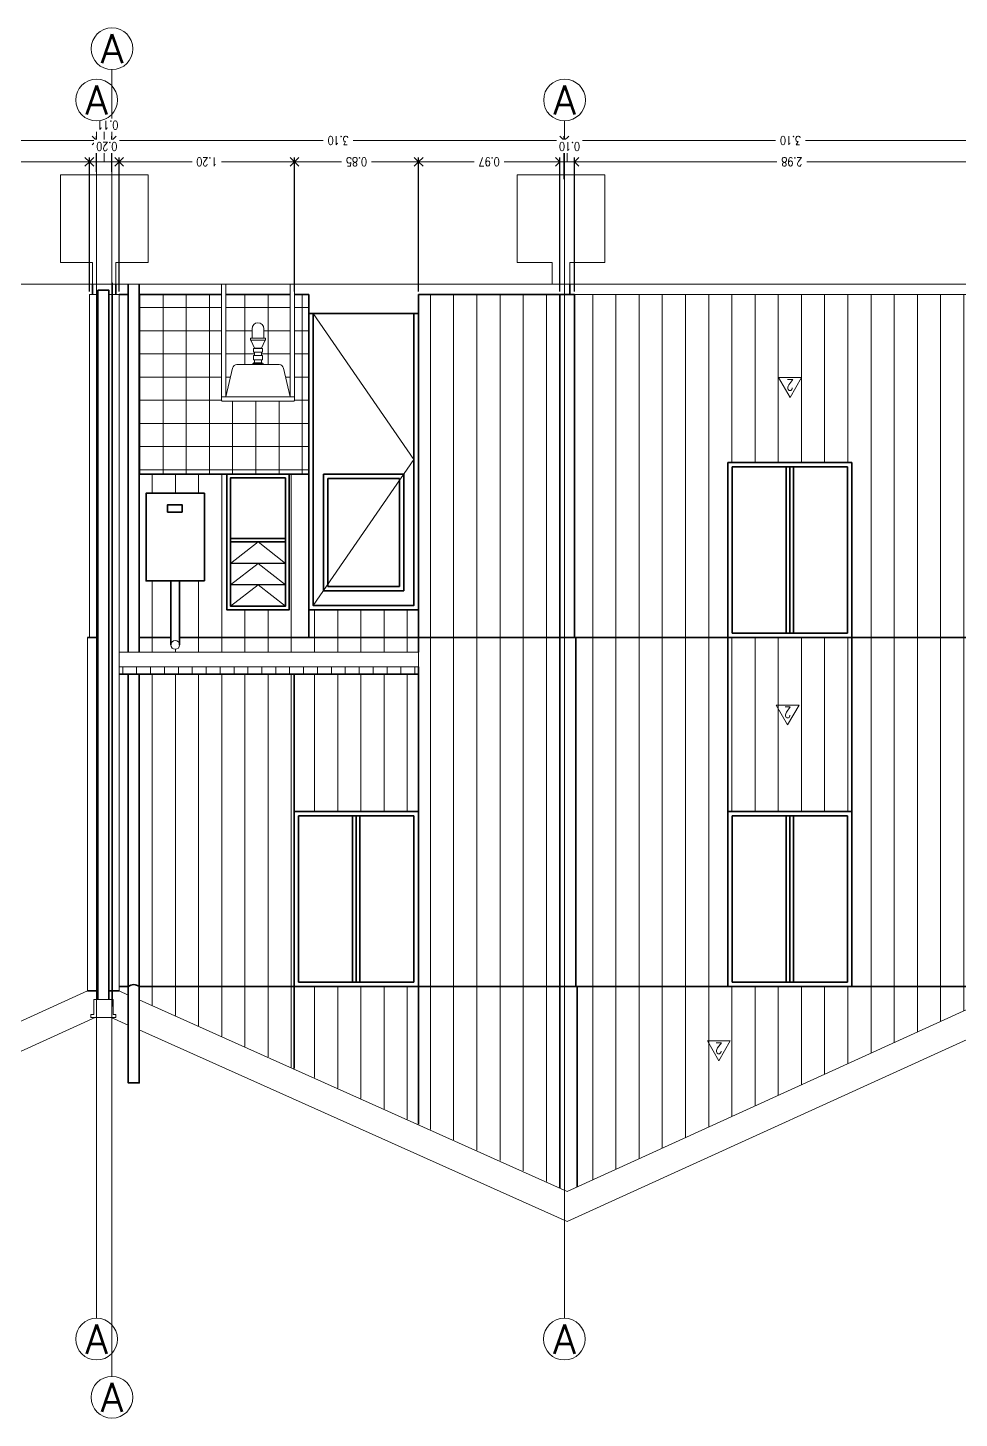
# Model space of a CAD drawing. Header units: metres. Extents: x -2 to 612, y -64 to 156.
# Drawn here: x 387.61 to 393.99, y -32.53 to -23.01 of the extents above; entities that cross this region are included whole.
import ezdxf
from ezdxf.enums import TextEntityAlignment as Align

# ---------------------------------------------------------------- set-up
doc = ezdxf.new("R2010")
doc.units = ezdxf.units.M
doc.header["$LTSCALE"] = 5
doc.header["$MEASUREMENT"] = 0
doc.layers.get('0').update_dxf_attribs({"color": 30})
doc.layers.get('DEFPOINTS').update_dxf_attribs({"color": 210})
doc.layers.add('_AUX', color=210, linetype='Continuous', lineweight=18, plot=False)
for name, color, linetype, lineweight in [('A-ANNO-DIMS', 3, 'Continuous', 18), ('A-ANNO-SYMB', 3, 'Continuous', 18), ('A-ANNO-TEXT', 3, 'Continuous', 18), ('A-ELEV-IDEN', 3, 'Continuous', 18), ('A-ELEV-MBE1', 7, 'Continuous', 35), ('A-ELEV-MBE2', 4, 'Continuous', 25), ('A-ELEV-PATT', 8, 'Continuous', 18), ('A-FURN', 8, 'Continuous', 18)]:
    doc.layers.add(name, color=color, linetype=linetype, lineweight=lineweight)
doc.styles.add('E-ROMANS', font='romans.shx', dxfattribs={"width": 0.8})
doc.dimstyles.new('E-0050_ARW_12', dxfattribs={"dimscale": 0.001, "dimtxt": 60, "dimasz": 60, "dimexe": 30, "dimexo": 20, "dimgap": 30, "dimtad": 0, "dimzin": 0, "dimdsep": 46, "dimtxsty": 'E-ROMANS', "dimblk": 'OPEN90', "dimcen": 30, "dimclrd": 256, "dimclre": 256, "dimclrt": 256, "dimadec": 0, "dimazin": 0, "dimtfac": 1, "dimtmove": 1, "dimatfit": 3, "dimldrblk": 'OPEN90', "dimfxl": 1, "dimtfill": 1, "dimtolj": 1, "dimtzin": 0, "dimlwd": -1, "dimarcsym": 0})
pattern_1 = [(90, (0, 0), (-0.15875, 5e-17), [])]

# ---------------------------------------------------------------- blocks, each defined once
blk = doc.blocks.new('_Open90')
at = {"color": 0, "linetype": 'ByBlock', "lineweight": -2}
for p, q in [((0, 0), (-1, 0)), ((-0.5, 0.5), (0, 0)), ((0, 0), (-0.5, -0.5))]:
    blk.add_line(p, q, dxfattribs=at)
blk = doc.blocks.new('*D1448')
at = {"layer": 'A-ANNO-DIMS', "lineweight": -2, "transparency": 16777216}
for p, q in [((384.984, -24.0443), (384.984, -23.7491)), ((388.081, -23.9943), (388.081, -23.7491))]:
    blk.add_line(p, q, dxfattribs=at)
at = {"layer": 'A-ANNO-DIMS', "transparency": 16777216}
for p, q in [((385.044, -23.7791), (386.4294, -23.7791)), ((388.021, -23.7791), (386.6356, -23.7791))]:
    blk.add_line(p, q, dxfattribs=at)
at = {"layer": 'DEFPOINTS', "color": 0, "transparency": 16777216}
for p in [(388.081, -23.7791), (384.984, -24.0643), (388.081, -24.0143)]:
    blk.add_point(p, dxfattribs=at)
at = {"layer": 'A-ANNO-DIMS', "transparency": 16777216, "xscale": 0.06, "yscale": 0.06, "zscale": 0.06, "rotation": 180}
blk.add_blockref('_Open90', (384.984, -23.7791), dxfattribs=at)
at = {"layer": 'A-ANNO-DIMS', "transparency": 16777216, "xscale": 0.06, "yscale": 0.06, "zscale": 0.06}
blk.add_blockref('_Open90', (388.081, -23.7791), dxfattribs=at)
at = {"layer": 'A-ANNO-DIMS', "transparency": 16777216, "insert": (386.5325, -23.7791), "char_height": 0.06, "attachment_point": 5, "rotation": 180, "style": 'E-ROMANS', "bg_fill": 3, "box_fill_scale": 1.25, "bg_fill_color": 256, "bg_fill_true_color": 13158600, "bg_fill_transparency": 0}
blk.add_mtext('\\A1;3.10', dxfattribs=at)
blk = doc.blocks.new('*D1449')
at = {"layer": 'A-ANNO-DIMS', "transparency": 16777216}
for p, q in [((388.1335, -23.7791), (388.1335, -23.6741)), ((388.1335, -23.6741), (388.1935, -23.6741)), ((388.021, -23.7791), (387.961, -23.7791)), ((388.081, -23.7791), (388.186, -23.7791)), ((388.081, -23.7791), (388.186, -23.7791)), ((388.246, -23.7791), (388.306, -23.7791))]:
    blk.add_line(p, q, dxfattribs=at)
at = {"layer": 'A-ANNO-DIMS', "lineweight": -2, "transparency": 16777216}
for p, q in [((388.081, -23.9943), (388.081, -23.7491)), ((388.186, -23.9943), (388.186, -23.7491))]:
    blk.add_line(p, q, dxfattribs=at)
at = {"layer": 'DEFPOINTS', "color": 0, "transparency": 16777216}
for p in [(388.186, -23.7791), (388.081, -24.0143), (388.186, -24.0143)]:
    blk.add_point(p, dxfattribs=at)
at = {"layer": 'A-ANNO-DIMS', "transparency": 16777216, "insert": (388.1572, -23.6741), "char_height": 0.06, "attachment_point": 5, "rotation": 180, "style": 'E-ROMANS', "bg_fill": 3, "box_fill_scale": 1.25, "bg_fill_color": 256, "bg_fill_true_color": 13158600, "bg_fill_transparency": 0}
blk.add_mtext('\\A1;0.11', dxfattribs=at)
at = {"layer": 'A-ANNO-DIMS', "transparency": 16777216, "xscale": 0.06, "yscale": 0.06, "zscale": 0.06}
blk.add_blockref('_Open90', (388.081, -23.7791), dxfattribs=at)
at = {"layer": 'A-ANNO-DIMS', "transparency": 16777216, "xscale": 0.06, "yscale": 0.06, "zscale": 0.06, "rotation": 180}
blk.add_blockref('_Open90', (388.186, -23.7791), dxfattribs=at)
blk = doc.blocks.new('*D1450')
at = {"layer": 'A-ANNO-DIMS', "lineweight": -2, "transparency": 16777216}
for p, q in [((388.186, -23.9943), (388.186, -23.7491)), ((391.283, -24.0443), (391.283, -23.7491))]:
    blk.add_line(p, q, dxfattribs=at)
at = {"layer": 'A-ANNO-DIMS', "transparency": 16777216}
for p, q in [((388.246, -23.7791), (389.6314, -23.7791)), ((391.223, -23.7791), (389.8377, -23.7791))]:
    blk.add_line(p, q, dxfattribs=at)
at = {"layer": 'DEFPOINTS', "color": 0, "transparency": 16777216}
for p in [(391.283, -23.7791), (388.186, -24.0143), (391.283, -24.0643)]:
    blk.add_point(p, dxfattribs=at)
at = {"layer": 'A-ANNO-DIMS', "transparency": 16777216, "xscale": 0.06, "yscale": 0.06, "zscale": 0.06, "rotation": 180}
blk.add_blockref('_Open90', (388.186, -23.7791), dxfattribs=at)
at = {"layer": 'A-ANNO-DIMS', "transparency": 16777216, "xscale": 0.06, "yscale": 0.06, "zscale": 0.06}
blk.add_blockref('_Open90', (391.283, -23.7791), dxfattribs=at)
at = {"layer": 'A-ANNO-DIMS', "transparency": 16777216, "insert": (389.7345, -23.7791), "char_height": 0.06, "attachment_point": 5, "rotation": 180, "style": 'E-ROMANS', "bg_fill": 3, "box_fill_scale": 1.25, "bg_fill_color": 256, "bg_fill_true_color": 13158600, "bg_fill_transparency": 0}
blk.add_mtext('\\A1;3.10', dxfattribs=at)
blk = doc.blocks.new('*D868')
at = {"layer": 'A-ANNO-DIMS', "lineweight": -2, "transparency": 16777216}
for p, q in [((391.283, -24.0443), (391.283, -23.7491)), ((394.38, -24.0443), (394.38, -23.7491))]:
    blk.add_line(p, q, dxfattribs=at)
at = {"layer": 'A-ANNO-DIMS', "transparency": 16777216}
for p, q in [((391.343, -23.7791), (392.7284, -23.7791)), ((394.32, -23.7791), (392.9347, -23.7791))]:
    blk.add_line(p, q, dxfattribs=at)
at = {"layer": 'DEFPOINTS', "color": 0, "transparency": 16777216}
for p in [(394.38, -23.7791), (391.283, -24.0643), (394.38, -24.0643)]:
    blk.add_point(p, dxfattribs=at)
at = {"layer": 'A-ANNO-DIMS', "transparency": 16777216, "xscale": 0.06, "yscale": 0.06, "zscale": 0.06, "rotation": 180}
blk.add_blockref('_Open90', (391.283, -23.7791), dxfattribs=at)
at = {"layer": 'A-ANNO-DIMS', "transparency": 16777216, "xscale": 0.06, "yscale": 0.06, "zscale": 0.06}
blk.add_blockref('_Open90', (394.38, -23.7791), dxfattribs=at)
at = {"layer": 'A-ANNO-DIMS', "transparency": 16777216, "insert": (392.8315, -23.7791), "char_height": 0.06, "attachment_point": 5, "rotation": 180, "style": 'E-ROMANS', "bg_fill": 3, "box_fill_scale": 1.25, "bg_fill_color": 256, "bg_fill_true_color": 13158600, "bg_fill_transparency": 0}
blk.add_mtext('\\A1;3.10', dxfattribs=at)
blk = doc.blocks.new('*D1549')
at = {"layer": 'A-ANNO-DIMS', "lineweight": -2, "transparency": 16777216}
for p, q in [((385.0425, -24.8143), (385.0425, -23.8946)), ((388.0315, -24.8143), (388.0315, -23.8946))]:
    blk.add_line(p, q, dxfattribs=at)
at = {"layer": 'A-ANNO-DIMS', "transparency": 16777216}
for p, q in [((385.1025, -23.9246), (386.435, -23.9246)), ((387.9715, -23.9246), (386.639, -23.9246))]:
    blk.add_line(p, q, dxfattribs=at)
at = {"layer": 'DEFPOINTS', "color": 0, "transparency": 16777216}
for p in [(388.0315, -23.9246), (385.0425, -24.8343), (388.0315, -24.8343)]:
    blk.add_point(p, dxfattribs=at)
at = {"layer": 'A-ANNO-DIMS', "transparency": 16777216, "xscale": 0.06, "yscale": 0.06, "zscale": 0.06, "rotation": 180}
blk.add_blockref('_Open90', (385.0425, -23.9246), dxfattribs=at)
at = {"layer": 'A-ANNO-DIMS', "transparency": 16777216, "xscale": 0.06, "yscale": 0.06, "zscale": 0.06}
blk.add_blockref('_Open90', (388.0315, -23.9246), dxfattribs=at)
at = {"layer": 'A-ANNO-DIMS', "transparency": 16777216, "insert": (386.537, -23.9246), "char_height": 0.06, "attachment_point": 5, "rotation": 180, "style": 'E-ROMANS', "bg_fill": 3, "box_fill_scale": 1.25, "bg_fill_color": 256, "bg_fill_true_color": 13158600, "bg_fill_transparency": 0}
blk.add_mtext('\\A1;2.99', dxfattribs=at)
blk = doc.blocks.new('*D1550')
at = {"layer": 'A-ANNO-DIMS', "lineweight": -2, "transparency": 16777216}
for p, q in [((388.0315, -24.8143), (388.0315, -23.8946)), ((388.2355, -24.8143), (388.2355, -23.8946))]:
    blk.add_line(p, q, dxfattribs=at)
at = {"layer": 'A-ANNO-DIMS', "transparency": 16777216}
for p, q in [((388.1335, -23.9246), (388.1335, -23.8196)), ((388.1335, -23.8196), (388.1935, -23.8196)), ((388.0915, -23.9246), (388.1755, -23.9246))]:
    blk.add_line(p, q, dxfattribs=at)
at = {"layer": 'DEFPOINTS', "color": 0, "transparency": 16777216}
for p in [(388.2355, -23.9246), (388.0315, -24.8343), (388.2355, -24.8343)]:
    blk.add_point(p, dxfattribs=at)
at = {"layer": 'A-ANNO-DIMS', "transparency": 16777216, "insert": (388.1504, -23.8196), "char_height": 0.06, "attachment_point": 5, "rotation": 180, "style": 'E-ROMANS', "bg_fill": 3, "box_fill_scale": 1.25, "bg_fill_color": 256, "bg_fill_true_color": 13158600, "bg_fill_transparency": 0}
blk.add_mtext('\\A1;0.20', dxfattribs=at)
at = {"layer": 'A-ANNO-DIMS', "transparency": 16777216, "xscale": 0.06, "yscale": 0.06, "zscale": 0.06, "rotation": 180}
blk.add_blockref('_Open90', (388.0315, -23.9246), dxfattribs=at)
at = {"layer": 'A-ANNO-DIMS', "transparency": 16777216, "xscale": 0.06, "yscale": 0.06, "zscale": 0.06}
blk.add_blockref('_Open90', (388.2355, -23.9246), dxfattribs=at)
blk = doc.blocks.new('*D911')
at = {"layer": 'A-ANNO-DIMS', "lineweight": -2, "transparency": 16777216}
for p, q in [((388.2355, -24.8143), (388.2355, -23.8946)), ((389.4355, -24.8143), (389.4355, -23.8946))]:
    blk.add_line(p, q, dxfattribs=at)
at = {"layer": 'A-ANNO-DIMS', "transparency": 16777216}
for p, q in [((388.2955, -23.9246), (388.7358, -23.9246)), ((389.3755, -23.9246), (388.9353, -23.9246))]:
    blk.add_line(p, q, dxfattribs=at)
at = {"layer": 'DEFPOINTS', "color": 0, "transparency": 16777216}
for p in [(389.4355, -23.9246), (388.2355, -24.8343), (389.4355, -24.8343)]:
    blk.add_point(p, dxfattribs=at)
at = {"layer": 'A-ANNO-DIMS', "transparency": 16777216, "xscale": 0.06, "yscale": 0.06, "zscale": 0.06, "rotation": 180}
blk.add_blockref('_Open90', (388.2355, -23.9246), dxfattribs=at)
at = {"layer": 'A-ANNO-DIMS', "transparency": 16777216, "xscale": 0.06, "yscale": 0.06, "zscale": 0.06}
blk.add_blockref('_Open90', (389.4355, -23.9246), dxfattribs=at)
at = {"layer": 'A-ANNO-DIMS', "transparency": 16777216, "insert": (388.8355, -23.9246), "char_height": 0.06, "attachment_point": 5, "rotation": 180, "style": 'E-ROMANS', "bg_fill": 3, "box_fill_scale": 1.25, "bg_fill_color": 256, "bg_fill_true_color": 13158600, "bg_fill_transparency": 0}
blk.add_mtext('\\A1;1.20', dxfattribs=at)
blk = doc.blocks.new('*D912')
at = {"layer": 'A-ANNO-DIMS', "lineweight": -2, "transparency": 16777216}
for p, q in [((389.4355, -24.8143), (389.4355, -23.8946)), ((390.2855, -24.8143), (390.2855, -23.8946))]:
    blk.add_line(p, q, dxfattribs=at)
at = {"layer": 'A-ANNO-DIMS', "transparency": 16777216}
for p, q in [((389.4955, -23.9246), (389.7574, -23.9246)), ((390.2255, -23.9246), (389.9637, -23.9246))]:
    blk.add_line(p, q, dxfattribs=at)
at = {"layer": 'DEFPOINTS', "color": 0, "transparency": 16777216}
for p in [(390.2855, -23.9246), (389.4355, -24.8343), (390.2855, -24.8343)]:
    blk.add_point(p, dxfattribs=at)
at = {"layer": 'A-ANNO-DIMS', "transparency": 16777216, "xscale": 0.06, "yscale": 0.06, "zscale": 0.06, "rotation": 180}
blk.add_blockref('_Open90', (389.4355, -23.9246), dxfattribs=at)
at = {"layer": 'A-ANNO-DIMS', "transparency": 16777216, "xscale": 0.06, "yscale": 0.06, "zscale": 0.06}
blk.add_blockref('_Open90', (390.2855, -23.9246), dxfattribs=at)
at = {"layer": 'A-ANNO-DIMS', "transparency": 16777216, "insert": (389.8605, -23.9246), "char_height": 0.06, "attachment_point": 5, "rotation": 180, "style": 'E-ROMANS', "bg_fill": 3, "box_fill_scale": 1.25, "bg_fill_color": 256, "bg_fill_true_color": 13158600, "bg_fill_transparency": 0}
blk.add_mtext('\\A1;0.85', dxfattribs=at)
blk = doc.blocks.new('*D913')
at = {"layer": 'A-ANNO-DIMS', "lineweight": -2, "transparency": 16777216}
for p, q in [((390.2855, -24.8143), (390.2855, -23.8946)), ((391.2515, -24.8143), (391.2515, -23.8946))]:
    blk.add_line(p, q, dxfattribs=at)
at = {"layer": 'A-ANNO-DIMS', "transparency": 16777216}
for p, q in [((390.3455, -23.9246), (390.6654, -23.9246)), ((391.1915, -23.9246), (390.8717, -23.9246))]:
    blk.add_line(p, q, dxfattribs=at)
at = {"layer": 'DEFPOINTS', "color": 0, "transparency": 16777216}
for p in [(391.2515, -23.9246), (390.2855, -24.8343), (391.2515, -24.8343)]:
    blk.add_point(p, dxfattribs=at)
at = {"layer": 'A-ANNO-DIMS', "transparency": 16777216, "xscale": 0.06, "yscale": 0.06, "zscale": 0.06, "rotation": 180}
blk.add_blockref('_Open90', (390.2855, -23.9246), dxfattribs=at)
at = {"layer": 'A-ANNO-DIMS', "transparency": 16777216, "xscale": 0.06, "yscale": 0.06, "zscale": 0.06}
blk.add_blockref('_Open90', (391.2515, -23.9246), dxfattribs=at)
at = {"layer": 'A-ANNO-DIMS', "transparency": 16777216, "insert": (390.7685, -23.9246), "char_height": 0.06, "attachment_point": 5, "rotation": 180, "style": 'E-ROMANS', "bg_fill": 3, "box_fill_scale": 1.25, "bg_fill_color": 256, "bg_fill_true_color": 13158600, "bg_fill_transparency": 0}
blk.add_mtext('\\A1;0.97', dxfattribs=at)
blk = doc.blocks.new('*D914')
at = {"layer": 'A-ANNO-DIMS', "lineweight": -2, "transparency": 16777216}
for p, q in [((391.2515, -24.8143), (391.2515, -23.8946)), ((391.3515, -24.8143), (391.3515, -23.8946))]:
    blk.add_line(p, q, dxfattribs=at)
at = {"layer": 'A-ANNO-DIMS', "transparency": 16777216}
for p, q in [((391.3015, -23.9246), (391.3015, -23.8196)), ((391.3015, -23.8196), (391.3615, -23.8196)), ((391.1915, -23.9246), (391.1315, -23.9246)), ((391.2515, -23.9246), (391.3515, -23.9246)), ((391.2515, -23.9246), (391.3515, -23.9246)), ((391.4115, -23.9246), (391.4715, -23.9246))]:
    blk.add_line(p, q, dxfattribs=at)
at = {"layer": 'DEFPOINTS', "color": 0, "transparency": 16777216}
for p in [(391.3515, -23.9246), (391.2515, -24.8343), (391.3515, -24.8343)]:
    blk.add_point(p, dxfattribs=at)
at = {"layer": 'A-ANNO-DIMS', "transparency": 16777216, "insert": (391.3184, -23.8196), "char_height": 0.06, "attachment_point": 5, "rotation": 180, "style": 'E-ROMANS', "bg_fill": 3, "box_fill_scale": 1.25, "bg_fill_color": 256, "bg_fill_true_color": 13158600, "bg_fill_transparency": 0}
blk.add_mtext('\\A1;0.10', dxfattribs=at)
at = {"layer": 'A-ANNO-DIMS', "transparency": 16777216, "xscale": 0.06, "yscale": 0.06, "zscale": 0.06}
blk.add_blockref('_Open90', (391.2515, -23.9246), dxfattribs=at)
at = {"layer": 'A-ANNO-DIMS', "transparency": 16777216, "xscale": 0.06, "yscale": 0.06, "zscale": 0.06, "rotation": 180}
blk.add_blockref('_Open90', (391.3515, -23.9246), dxfattribs=at)
blk = doc.blocks.new('*D1551')
at = {"layer": 'A-ANNO-DIMS', "lineweight": -2, "transparency": 16777216}
for p, q in [((391.3515, -24.8143), (391.3515, -23.8946)), ((394.3305, -24.8143), (394.3305, -23.8946))]:
    blk.add_line(p, q, dxfattribs=at)
at = {"layer": 'A-ANNO-DIMS', "transparency": 16777216}
for p, q in [((391.4115, -23.9246), (392.7379, -23.9246)), ((394.2705, -23.9246), (392.9442, -23.9246))]:
    blk.add_line(p, q, dxfattribs=at)
at = {"layer": 'DEFPOINTS', "color": 0, "transparency": 16777216}
for p in [(394.3305, -23.9246), (391.3515, -24.8343), (394.3305, -24.8343)]:
    blk.add_point(p, dxfattribs=at)
at = {"layer": 'A-ANNO-DIMS', "transparency": 16777216, "xscale": 0.06, "yscale": 0.06, "zscale": 0.06, "rotation": 180}
blk.add_blockref('_Open90', (391.3515, -23.9246), dxfattribs=at)
at = {"layer": 'A-ANNO-DIMS', "transparency": 16777216, "xscale": 0.06, "yscale": 0.06, "zscale": 0.06}
blk.add_blockref('_Open90', (394.3305, -23.9246), dxfattribs=at)
at = {"layer": 'A-ANNO-DIMS', "transparency": 16777216, "insert": (392.841, -23.9246), "char_height": 0.06, "attachment_point": 5, "rotation": 180, "style": 'E-ROMANS', "bg_fill": 3, "box_fill_scale": 1.25, "bg_fill_color": 256, "bg_fill_true_color": 13158600, "bg_fill_transparency": 0}
blk.add_mtext('\\A1;2.98', dxfattribs=at)

msp = doc.modelspace()

# ---------------------------------------------------------------- hatches: boundary and pattern name
at = {"layer": 'A-ELEV-PATT'}
h = msp.add_hatch(dxfattribs=at)
h.set_pattern_fill('LINE', color=256, scale=0.05, angle=270, style=0)
h.set_pattern_definition(pattern_1)
h.paths.add_polyline_path([(391.37154, -30.94589), (394.31853, -29.60416), (394.31853, -29.57432), (391.37154, -29.57432)])
h.paths.add_polyline_path([(391.36154, -29.57432), (391.37154, -29.57432), (391.37154, -29.57432), (392.4013, -29.57432), (392.4013, -27.18432), (391.36154, -27.18432)])
h.paths.add_polyline_path([(393.2513, -29.57432), (394.31853, -29.57432), (394.31853, -27.18432), (393.2513, -27.18432)])
h.paths.add_polyline_path([(392.4013, -28.37432), (393.2513, -28.37432), (393.2513, -27.18432), (392.4013, -27.18432)])
h.paths.add_polyline_path([(393.2513, -27.18432), (394.31853, -27.18432), (394.33052, -27.18432), (394.33052, -24.83432), (391.35154, -24.83432), (391.35154, -27.18432), (391.36154, -27.18432), (392.4013, -27.18432), (392.4013, -25.98432), (393.2513, -25.98432)])
h = msp.add_hatch(dxfattribs=at)
h.set_pattern_fill('LINE', color=256, scale=0.05, angle=270, style=0)
h.set_pattern_definition(pattern_1)
h.paths.add_polyline_path([(388.64936, -27.18432), (389.53353, -27.18432), (389.53353, -26.99432), (389.53353, -26.06432), (389.39854, -26.06432), (389.39854, -26.99432), (388.97354, -26.99432), (388.97354, -26.06432), (388.37302, -26.06432), (388.37302, -27.18432), (388.58936, -27.18432), (388.58936, -26.79549), (388.41936, -26.79549), (388.41936, -26.19549), (388.81936, -26.19549), (388.81936, -26.79549), (388.64936, -26.79549)])
h.paths.add_polyline_path([(389.53353, -27.18432), (390.28354, -27.18432), (390.28354, -26.99432), (389.53353, -26.99432)])
h = msp.add_hatch(dxfattribs=at)
h.set_pattern_fill('LINE', color=256, scale=0.05, angle=270, style=0)
h.set_pattern_definition(pattern_1)
h.paths.add_polyline_path([(388.64936, -27.23432, -1), (388.58936, -27.23432), (388.58936, -27.18432), (388.37302, -27.18432), (388.37302, -27.28432), (390.28354, -27.28432), (390.28354, -27.18432), (388.64936, -27.18432)])
h.paths.add_polyline_path([(388.24555, -27.28432), (388.29802, -27.28432), (388.29802, -27.18432), (388.24555, -27.18432)])
h = msp.add_hatch(dxfattribs=at)
h.set_pattern_fill('LINE', color=256, scale=0.03, angle=90, style=0)
h.set_pattern_definition([(270, (-75.60791, 0), (0.09525, -2e-17), [])])
h.paths.add_polyline_path([(388.23555, -27.43432), (390.28354, -27.43432), (390.28354, -27.38432), (388.23555, -27.38432)])

# ---------------------------------------------------------------- linework, layer by layer
at = {"layer": '_AUX'}
msp.add_lwpolyline([(388.18915, -29.71069), (388.18915, -24.75326)], dxfattribs=at)
at = {"layer": 'A-ANNO-SYMB'}
for p, q in [((388.18605, -23.29345), (388.18605, -32.24485)), ((388.081, -23.64504), (388.081, -31.84625)), ((391.28304, -31.84625), (391.28304, -23.64502)), ((402.26722, -24.76432), (379.93351, -24.76432)), ((388.09005, -24.83432), (388.03145, -24.83432)), ((388.23555, -24.83432), (388.16505, -24.83432)), ((388.23555, -27.18432), (388.23555, -24.83432)), ((388.01946, -27.18432), (388.01946, -29.60439)), ((388.23555, -29.60439), (388.23555, -27.18432)), ((388.23555, -27.28432), (390.28354, -27.28432)), ((390.28354, -27.28432), (390.28354, -27.38432)), ((390.28354, -27.38432), (388.23555, -27.38432))]:
    msp.add_line(p, q, dxfattribs=at)
for points in [[(388.03145, -24.83432), (388.03145, -27.18432)], [(388.01897, -29.60439), (385.00387, -30.97714)], [(388.23555, -29.60439), (388.29802, -29.63235)], [(394.31801, -29.60439), (391.30291, -30.97714)], [(388.37302, -29.66592), (391.30291, -30.97714)], [(388.07652, -29.78476), (385.00453, -31.18341)], [(388.18135, -29.78611), (388.29802, -29.83832)], [(394.37261, -29.78611), (391.3033, -31.18353)], [(388.37302, -29.87189), (391.30306, -31.18318)]]:
    msp.add_lwpolyline(points, dxfattribs=at)
msp.add_lwpolyline([(388.04152, -29.78611), (388.21357, -29.78611), (388.21357, -29.76611), (388.19357, -29.76611), (388.19357, -29.66232), (388.06152, -29.66232), (388.06152, -29.76611), (388.04152, -29.76611)], close=True, dxfattribs=at)
for centre, radius in [((388.18639, -23.15042), 0.14303), ((391.2846, -23.502), 0.14303), ((388.61936, -27.23432), 0.03), ((388.081, -31.98928), 0.14303), ((391.28304, -31.98927), 0.14303), ((388.18605, -32.38788), 0.14303)]:
    msp.add_circle(centre, radius, dxfattribs=at)
at = {"layer": 'A-ANNO-TEXT'}
for points in [[(392.82813, -25.53942), (392.90657, -25.40356), (392.74969, -25.40356)], [(392.81175, -27.78272), (392.89019, -27.64686), (392.73331, -27.64686)], [(392.3404, -30.08237), (392.41884, -29.94651), (392.26196, -29.94651)]]:
    msp.add_lwpolyline(points, close=True, dxfattribs=at)
at = {"layer": 'A-ELEV-IDEN'}
for p, q in [((388.05352, -24.61432), (388.05352, -24.76432)), ((388.21352, -24.61432), (388.21352, -24.76432)), ((391.20053, -24.61432), (391.20053, -24.76432)), ((391.32053, -24.61432), (391.32053, -24.76432))]:
    msp.add_line(p, q, dxfattribs=at)
for points in [[(388.21352, -24.61432), (388.43352, -24.61432), (388.43352, -24.01432), (387.83352, -24.01432), (387.83352, -24.61432), (388.05352, -24.61432)], [(389.56353, -26.96432), (390.25354, -25.96432), (389.56353, -24.96432)], [(389.37354, -26.67599), (389.18604, -26.52932), (388.99854, -26.67599)], [(389.37354, -26.82265), (389.18604, -26.67599), (388.99854, -26.82265)], [(389.37354, -26.96932), (389.18604, -26.82265), (388.99854, -26.96932)]]:
    msp.add_lwpolyline(points, dxfattribs=at)
at = {"layer": 'A-ELEV-MBE1'}
for p, q in [((388.05352, -24.83432), (388.05352, -24.76432)), ((388.21352, -24.76432), (388.21352, -24.83432)), ((391.25154, -24.83432), (391.25154, -27.18432)), ((391.35154, -27.18432), (391.35154, -24.83432)), ((390.28354, -24.96432), (389.53353, -24.96432)), ((392.4013, -25.98432), (393.2513, -25.98432)), ((392.4013, -25.98432), (392.4013, -29.57432)), ((393.2513, -25.98432), (393.2513, -29.57432)), ((388.37302, -26.06432), (389.53353, -26.06432)), ((389.63353, -26.06432), (390.18354, -26.06432)), ((389.63353, -26.86432), (389.63353, -26.06432)), ((389.66353, -26.09432), (389.66353, -26.83432)), ((389.66353, -26.09432), (390.15354, -26.09432)), ((390.15354, -26.83432), (390.15354, -26.09432)), ((390.18354, -26.86432), (390.18354, -26.06432)), ((392.4313, -26.01432), (393.2213, -26.01432)), ((392.4313, -26.01432), (392.4313, -27.15432)), ((392.8013, -27.15432), (392.8013, -26.01432)), ((392.8263, -27.15432), (392.8263, -26.01432)), ((392.8513, -27.15432), (392.8513, -26.01432)), ((393.2213, -26.01432), (393.2213, -27.15432)), ((389.66353, -26.83432), (390.15354, -26.83432)), ((389.63353, -26.86432), (390.18354, -26.86432)), ((389.53353, -26.99432), (389.53353, -27.18432)), ((390.28354, -26.99432), (390.28354, -27.18432)), ((388.09005, -27.18432), (388.01946, -27.18432)), ((388.37302, -27.18432), (388.58936, -27.18432)), ((388.64936, -27.18432), (390.28354, -27.18432)), ((390.28354, -27.18432), (391.36154, -27.18432)), ((390.28354, -27.28432), (390.28354, -27.18432)), ((391.25154, -27.18432), (391.25154, -30.95415)), ((391.36154, -29.57432), (391.36154, -27.18432)), ((391.36154, -27.18432), (394.31853, -27.18432)), ((392.4013, -27.18432), (393.2513, -27.18432)), ((392.4313, -27.15432), (393.2213, -27.15432)), ((390.28354, -29.57432), (390.28354, -27.38432)), ((390.28354, -27.43432), (388.23555, -27.43432)), ((389.43355, -29.57432), (389.43355, -27.43432)), ((389.43355, -28.37432), (390.28354, -28.37432)), ((392.4013, -28.37432), (393.2513, -28.37432)), ((389.46354, -28.40432), (390.25354, -28.40432)), ((389.46354, -28.40432), (389.46354, -29.54432)), ((389.83354, -29.54432), (389.83354, -28.40432)), ((389.85854, -29.54432), (389.85854, -28.40432)), ((389.88354, -29.54432), (389.88354, -28.40432)), ((390.25354, -28.40432), (390.25354, -29.54432)), ((392.4313, -28.40432), (393.2213, -28.40432)), ((392.4313, -28.40432), (392.4313, -29.54432)), ((392.8013, -29.54432), (392.8013, -28.40432)), ((392.8263, -29.54432), (392.8263, -28.40432)), ((392.8513, -29.54432), (392.8513, -28.40432)), ((393.2213, -28.40432), (393.2213, -29.54432)), ((388.09005, -29.60439), (388.01897, -29.60439)), ((388.09005, -29.60439), (388.01946, -29.60439)), ((388.23555, -29.60439), (388.16505, -29.60439)), ((388.23555, -29.60439), (388.16505, -29.60439)), ((388.29802, -29.57432), (388.23555, -29.57432)), ((391.37154, -29.57432), (388.37302, -29.57432)), ((389.43355, -29.57432), (390.28354, -29.57432)), ((389.43355, -29.57432), (389.43355, -30.13606)), ((389.46354, -29.54432), (390.25354, -29.54432)), ((390.28354, -29.57432), (390.28354, -30.51647)), ((391.37154, -29.57432), (394.31853, -29.57432)), ((392.4013, -29.57432), (393.2513, -29.57432)), ((392.4313, -29.54432), (393.2213, -29.54432))]:
    msp.add_line(p, q, dxfattribs=at)
for points in [[(388.09005, -29.66232), (388.09005, -24.80549), (388.16505, -24.80549), (388.16505, -29.66232)], [(391.32053, -24.76432), (391.32053, -24.83432)], [(389.53353, -26.99432), (389.53353, -26.99432), (390.28354, -26.99432), (390.28354, -24.96432)], [(389.56353, -24.96432), (389.56353, -26.96432), (390.25354, -26.96432), (390.25354, -24.96432)], [(388.81936, -26.79549), (388.41936, -26.79549), (388.41936, -26.19549), (388.81936, -26.19549), (388.81936, -26.79549)], [(388.66671, -26.324), (388.56671, -26.324), (388.56671, -26.274), (388.66671, -26.274), (388.66671, -26.324)], [(389.37354, -26.50432), (388.99854, -26.50432)], [(389.37354, -26.50432), (388.99854, -26.50432)], [(389.37354, -26.52932), (388.99854, -26.52932)], [(389.37354, -26.52932), (388.99854, -26.52932)], [(388.58936, -26.79549), (388.58936, -27.23432)], [(388.64936, -26.79549), (388.64936, -27.23432)], [(388.29802, -27.43432), (388.29802, -29.57432)], [(388.37302, -27.43432), (388.37302, -29.57432)], [(388.29802, -29.57432), (388.29802, -29.83385), (388.29802, -30.23385), (388.37302, -30.23385), (388.37302, -29.57432)], [(391.37154, -29.57432), (391.37154, -30.94589)]]:
    msp.add_lwpolyline(points, dxfattribs=at)
for points in [[(389.39854, -26.06432), (389.39854, -26.99432), (388.97354, -26.99432), (388.97354, -26.06432)], [(389.37354, -26.08932), (389.37354, -26.96932), (388.99854, -26.96932), (388.99854, -26.08932)]]:
    msp.add_lwpolyline(points, close=True, dxfattribs=at)
msp.add_arc((388.33552, -29.61971), 0.05887, 50.434912, 129.565088, dxfattribs=at)
at = {"layer": 'A-ELEV-MBE2'}
for points in [[(389.37354, -26.67599), (388.99854, -26.67599)], [(389.37354, -26.82265), (388.99854, -26.82265)]]:
    msp.add_lwpolyline(points, dxfattribs=at)
at = {"layer": 'A-FURN'}
for p, q in [((389.14489, -25.13429), (389.14489, -25.06908)), ((389.22679, -25.13429), (389.22679, -25.06908)), ((389.16084, -25.20245), (389.16084, -25.20434)), ((389.16084, -25.20245), (389.21084, -25.20245)), ((389.16084, -25.22858), (389.16084, -25.25166)), ((389.21084, -25.20245), (389.21084, -25.20434)), ((389.21084, -25.22858), (389.21084, -25.25166)), ((389.04146, -25.31432), (389.33063, -25.31432)), ((389.16084, -25.28206), (389.16084, -25.30172)), ((389.21084, -25.28206), (389.21084, -25.30172)), ((388.96604, -25.53432), (389.01186, -25.33939)), ((389.40604, -25.53432), (389.36022, -25.33939)), ((388.94104, -25.53432), (389.43104, -25.53432)), ((388.94104, -25.56432), (389.43104, -25.56432)), ((389.43604, -25.55932), (389.43604, -25.53932))]:
    msp.add_line(p, q, dxfattribs=at)
for points in [[(389.13488, -25.14622), (389.2368, -25.14622), (389.2368, -25.13429), (389.13488, -25.13429)], [(389.15529, -25.22858), (389.2164, -25.22858), (389.2164, -25.20434), (389.15529, -25.20434)], [(389.14844, -25.31432), (389.22324, -25.31432), (389.22324, -25.30862), (389.14844, -25.30862)], [(389.15529, -25.28206), (389.2164, -25.28206), (389.2164, -25.25166), (389.15529, -25.25166)]]:
    msp.add_lwpolyline(points, close=True, dxfattribs=at)
for points in [[(389.16084, -25.20245), (389.13844, -25.15099), (389.13844, -25.14622), (389.13844, -25.14622)], [(389.21084, -25.20245), (389.23324, -25.15099), (389.23324, -25.14622), (389.23324, -25.14622)], [(389.15385, -25.30862), (389.15681, -25.30172), (389.18584, -25.30172)], [(389.21784, -25.30862), (389.21488, -25.30172), (389.18584, -25.30172)]]:
    msp.add_lwpolyline(points, dxfattribs=at)
for centre, radius, start, end in [((389.18584, -25.06908), 0.04095, 0, 180), ((389.04146, -25.34432), 0.03, 90, 170.537678), ((389.33063, -25.34432), 0.03, 9.462322, 90), ((388.94104, -25.53932), 0.005, 90, 180), ((388.94104, -25.55932), 0.005, 180, 270), ((389.43104, -25.53932), 0.005, 0, 90), ((389.43104, -25.55932), 0.005, 270, 0)]:
    msp.add_arc(centre, radius, start, end, dxfattribs=at)

# ---------------------------------------------------------------- texts
at = {"layer": 'A-ANNO-TEXT', "char_height": 0.075, "attachment_point": 5, "rotation": 180.000475, "style": 'E-ROMANS'}
for insert in [(392.82813, -25.45367), (392.81175, -27.69697), (392.3404, -29.99662)]:
    msp.add_mtext('\\pi-0.45,l0.45,t0.45;2', dxfattribs=dict(at, insert=insert))
at = {"layer": 'A-ANNO-TEXT', "style": 'E-ROMANS'}
for p in [(388.18639, -23.15042), (391.2846, -23.502), (388.081, -31.98928), (391.28304, -31.98927), (388.18605, -32.38788)]:
    msp.add_attdef('A', text='0.00', height=0.2, dxfattribs=at).set_placement(p, align=Align.MIDDLE_CENTER)

# ---------------------------------------------------------------- next in the draw order: dimensions: what is measured, and where the dimension line sits
at = {"layer": 'A-ANNO-DIMS'}
dim = msp.add_linear_dim(base=(388.081, -23.77906), p1=(384.984, -24.06432), p2=(388.081, -24.01432), dimstyle='E-0050_ARW_12', override={"dimfxl": 0.3}, dxfattribs=at)
dim.commit()
dim.dimension.update_dxf_attribs({"geometry": '*D1448', "text_midpoint": (386.5325, -23.77906), "text_rotation": 180})

# ---------------------------------------------------------------- next in the draw order: dimensions: what is measured, and where the dimension line sits
dim = msp.add_linear_dim(base=(388.18605, -23.77906), p1=(388.081, -24.01432), p2=(388.18605, -24.01432), dimstyle='E-0050_ARW_12', override={"dimfxl": 0.3}, dxfattribs=at)
dim.commit()
dim.dimension.update_dxf_attribs({"geometry": '*D1449', "text_midpoint": (388.22352, -23.67406), "text_rotation": 180})

# ---------------------------------------------------------------- next in the draw order: linework, layer by layer
at = {"layer": 'A-ANNO-SYMB'}
msp.add_circle((388.081, -23.50201), 0.14303, dxfattribs=at)

# ---------------------------------------------------------------- next in the draw order: texts
at = {"layer": 'A-ANNO-TEXT', "style": 'E-ROMANS'}
msp.add_attdef('A', text='0.00', height=0.2, dxfattribs=at).set_placement((388.081, -23.50201), align=Align.MIDDLE_CENTER)

# ---------------------------------------------------------------- next in the draw order: dimensions: what is measured, and where the dimension line sits
at = {"layer": 'A-ANNO-DIMS'}
for base, p1, p2, picture, middle in [((391.28304, -23.77906), (388.18605, -24.01432), (391.28304, -24.06432), '*D1450', (389.73454, -23.77906)), ((388.03145, -23.92462), (385.0425, -24.83432), (388.03145, -24.83432), '*D1549', (386.53698, -23.92462))]:
    dim = msp.add_linear_dim(base=base, p1=p1, p2=p2, dimstyle='E-0050_ARW_12', override={"dimfxl": 0.3}, dxfattribs=at)
    dim.commit()
    dim.dimension.update_dxf_attribs({"geometry": picture, "text_midpoint": middle, "text_rotation": 180})

# ---------------------------------------------------------------- next in the draw order: dimensions: what is measured, and where the dimension line sits
for base, p1, p2, picture, middle in [((388.23555, -23.92462), (388.03145, -24.83432), (388.23555, -24.83432), '*D1550', (388.2235, -23.81962)), ((394.38004, -23.77906), (391.28304, -24.06432), (394.38004, -24.06432), '*D868', (392.83154, -23.77906))]:
    dim = msp.add_linear_dim(base=base, p1=p1, p2=p2, dimstyle='E-0050_ARW_12', override={"dimfxl": 0.3}, dxfattribs=at)
    dim.commit()
    dim.dimension.update_dxf_attribs({"geometry": picture, "text_midpoint": middle, "text_rotation": 180})

# ---------------------------------------------------------------- next in the draw order: linework, layer by layer
at = {"layer": 'A-ELEV-IDEN'}
msp.add_lwpolyline([(391.32053, -24.61432), (391.56053, -24.61432), (391.56053, -24.01432), (390.96053, -24.01432), (390.96053, -24.61432), (391.20053, -24.61432)], dxfattribs=at)

# ---------------------------------------------------------------- next in the draw order: dimensions: what is measured, and where the dimension line sits
at = {"layer": 'A-ANNO-DIMS'}
dim = msp.add_linear_dim(base=(389.43554, -23.92462), p1=(388.23555, -24.83432), p2=(389.43554, -24.83432), dimstyle='E-0050_ARW_12', override={"dimfxl": 0.3}, dxfattribs=at)
dim.commit()
dim.dimension.update_dxf_attribs({"geometry": '*D911', "text_midpoint": (388.83555, -23.92462), "text_rotation": 180})

# ---------------------------------------------------------------- next in the draw order: linework, layer by layer
at = {"layer": 'A-ELEV-MBE1'}
for p, q in [((388.29802, -24.83432), (388.23555, -24.83432)), ((388.37302, -24.83432), (388.93604, -24.83432))]:
    msp.add_line(p, q, dxfattribs=at)
for points in [[(388.29802, -24.76432), (388.29802, -27.28432)], [(388.37302, -24.76432), (388.37302, -27.28432)]]:
    msp.add_lwpolyline(points, dxfattribs=at)
at = {"layer": 'A-FURN'}
for p, q in [((388.93604, -25.55932), (388.93604, -24.76432)), ((388.94104, -24.76432), (388.93604, -24.76432)), ((388.94104, -24.76432), (388.96604, -24.76432)), ((388.96604, -25.53432), (388.96604, -24.76432))]:
    msp.add_line(p, q, dxfattribs=at)

# ---------------------------------------------------------------- next in the draw order: dimensions: what is measured, and where the dimension line sits
at = {"layer": 'A-ANNO-DIMS'}
dim = msp.add_linear_dim(base=(390.28554, -23.92462), p1=(389.43554, -24.83432), p2=(390.28554, -24.83432), dimstyle='E-0050_ARW_12', override={"dimfxl": 0.3}, dxfattribs=at)
dim.commit()
dim.dimension.update_dxf_attribs({"geometry": '*D912', "text_midpoint": (389.86054, -23.92462), "text_rotation": 180})

# ---------------------------------------------------------------- next in the draw order: hatches: boundary and pattern name
at = {"layer": 'A-ELEV-PATT'}
h = msp.add_hatch(dxfattribs=at)
h.set_pattern_fill('NET', color=256, scale=0.05, style=0)
h.set_pattern_definition([(180, (-69.29887, 0), (-2e-17, -0.15875), []), (270, (-69.29887, 0), (0.15875, -3e-17), [])])
h.paths.add_polyline_path([(389.53353, -26.06432), (388.37302, -26.06432), (388.37302, -24.83432), (388.93604, -24.83432), (388.93604, -25.56432), (389.43604, -25.56432), (389.43604, -24.83432), (389.53353, -24.83432)])
h = msp.add_hatch(dxfattribs=at)
h.set_pattern_fill('NET', color=256, scale=0.05, style=0)
h.set_pattern_definition([(180, (0, 0), (-2e-17, -0.15875), []), (270, (0, 0), (0.15875, -3e-17), [])])
h.paths.add_polyline_path([(388.96604, -25.53432), (389.01186, -25.33939, -0.3666294), (389.04146, -25.31432), (389.14844, -25.31432), (389.14844, -25.30862), (389.15385, -25.30862), (389.15681, -25.30172), (389.16084, -25.30172), (389.16084, -25.28206), (389.15529, -25.28206), (389.15529, -25.25166), (389.16084, -25.25166), (389.16084, -25.22858), (389.15529, -25.22858), (389.15529, -25.20434), (389.16084, -25.20434), (389.16084, -25.20245), (389.13844, -25.15099), (389.13844, -25.14622), (389.13488, -25.14622), (389.13488, -25.13429), (389.14489, -25.13429), (389.14489, -25.06908, -1), (389.22679, -25.06908), (389.22679, -25.13429), (389.2368, -25.13429), (389.2368, -25.14622), (389.23324, -25.14622), (389.23324, -25.15099), (389.21084, -25.20245), (389.21084, -25.20434), (389.2164, -25.20434), (389.2164, -25.22858), (389.21084, -25.22858), (389.21084, -25.25166), (389.2164, -25.25166), (389.2164, -25.28206), (389.21084, -25.28206), (389.21084, -25.30172), (389.21488, -25.30172), (389.21784, -25.30862), (389.22324, -25.30862), (389.22324, -25.31432), (389.33063, -25.31432, -0.3666294), (389.36022, -25.33939), (389.40604, -25.53432), (389.40604, -24.83432), (388.96604, -24.83432)])

# ---------------------------------------------------------------- next in the draw order: linework, layer by layer
at = {"layer": 'A-ELEV-MBE1'}
for p, q in [((388.96604, -24.83432), (389.40604, -24.83432)), ((389.43604, -24.83432), (389.53353, -24.83432)), ((389.53353, -26.99432), (389.53353, -24.83432))]:
    msp.add_line(p, q, dxfattribs=at)
at = {"layer": 'A-FURN'}
for p, q in [((389.40604, -25.53432), (389.40604, -24.76432)), ((389.43104, -24.76432), (389.40604, -24.76432)), ((389.43104, -24.76432), (389.43604, -24.76432)), ((389.43604, -25.55932), (389.43604, -24.76432))]:
    msp.add_line(p, q, dxfattribs=at)

# ---------------------------------------------------------------- next in the draw order: dimensions: what is measured, and where the dimension line sits
at = {"layer": 'A-ANNO-DIMS'}
dim = msp.add_linear_dim(base=(391.25154, -23.92462), p1=(390.28554, -24.83432), p2=(391.25154, -24.83432), dimstyle='E-0050_ARW_12', override={"dimfxl": 0.3}, dxfattribs=at)
dim.commit()
dim.dimension.update_dxf_attribs({"geometry": '*D913', "text_midpoint": (390.76854, -23.92462), "text_rotation": 180})

# ---------------------------------------------------------------- next in the draw order: linework, layer by layer
at = {"layer": 'A-ELEV-MBE1'}
msp.add_line((390.28354, -25.98432), (390.28354, -24.83432), dxfattribs=at)

# ---------------------------------------------------------------- next in the draw order: dimensions: what is measured, and where the dimension line sits
at = {"layer": 'A-ANNO-DIMS'}
dim = msp.add_linear_dim(base=(391.35154, -23.92462), p1=(391.25154, -24.83432), p2=(391.35154, -24.83432), dimstyle='E-0050_ARW_12', override={"dimfxl": 0.3}, dxfattribs=at)
dim.commit()
dim.dimension.update_dxf_attribs({"geometry": '*D914', "text_midpoint": (391.39154, -23.81962), "text_rotation": 180})

# ---------------------------------------------------------------- next in the draw order: hatches: boundary and pattern name
at = {"layer": 'A-ELEV-PATT'}
h = msp.add_hatch(dxfattribs=at)
h.set_pattern_fill('LINE', color=256, scale=0.05, angle=270, style=0)
h.set_pattern_definition(pattern_1)
h.paths.add_polyline_path([(390.28354, -26.99432), (390.28354, -27.18432), (391.25154, -27.18432), (391.25154, -24.83432), (390.28354, -24.83432), (390.28354, -25.98432)])
h.paths.add_polyline_path([(390.28354, -29.57432), (391.25154, -29.57432), (391.25154, -27.18432), (390.28354, -27.18432)])
h.paths.add_polyline_path([(390.28354, -30.51647), (391.25154, -30.94968), (391.25154, -29.57432), (390.28354, -29.57432)])
h.paths.add_polyline_path([(389.43355, -30.13606), (390.28354, -30.51647), (390.28354, -29.57432), (389.43355, -29.57432)])
h.paths.add_polyline_path([(389.43355, -30.13606), (389.43355, -29.57432), (388.37302, -29.57432), (388.37302, -29.66144)])
h.paths.add_polyline_path([(388.37302, -29.57432), (389.43355, -29.57432), (389.43355, -27.43432), (388.37302, -27.43432)])
h.paths.add_polyline_path([(389.43355, -28.37432), (390.28354, -28.37432), (390.28354, -27.43432), (389.43355, -27.43432)])
h.paths.add_polyline_path([(388.24555, -29.57432), (388.29802, -29.57432), (388.29802, -27.43432), (388.24555, -27.43432)])

# ---------------------------------------------------------------- next in the draw order: dimensions: what is measured, and where the dimension line sits
at = {"layer": 'A-ANNO-DIMS'}
dim = msp.add_linear_dim(base=(394.33052, -23.92462), p1=(391.35154, -24.83432), p2=(394.33052, -24.83432), dimstyle='E-0050_ARW_12', override={"dimfxl": 0.3}, dxfattribs=at)
dim.commit()
dim.dimension.update_dxf_attribs({"geometry": '*D1551', "text_midpoint": (392.84103, -23.92462), "text_rotation": 180})

# ---------------------------------------------------------------- next in the draw order: linework, layer by layer
at = {"layer": '_AUX'}
msp.add_line((391.35154, -24.83432), (394.33052, -24.83432), dxfattribs=at)
at = {"layer": 'A-ELEV-MBE1'}
msp.add_line((390.28354, -24.83432), (391.35154, -24.83432), dxfattribs=at)

doc.saveas('drawing.dxf')
